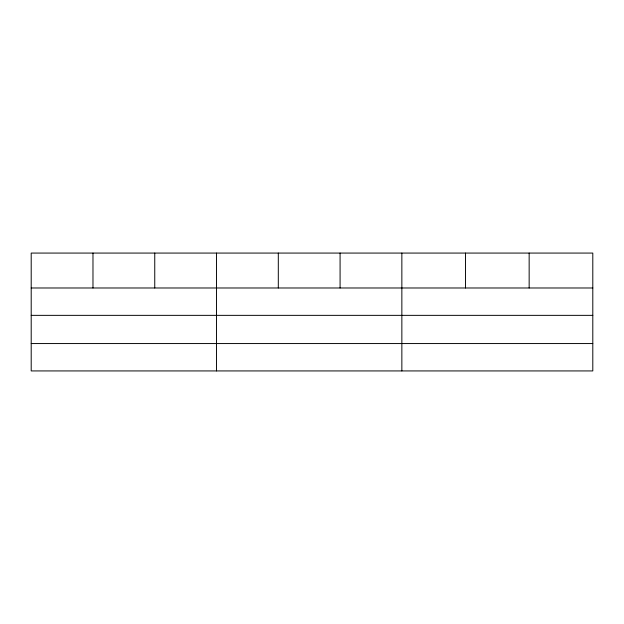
<?xml version="1.0" encoding="UTF-8"?>
<svg xmlns="http://www.w3.org/2000/svg" width="624" height="624" viewBox="0 0 624 624"><rect width="100%" height="100%" fill="white"/><g stroke="black" fill="none" stroke-linecap="round" stroke-linejoin="round"><path stroke-width="0.94" d="M592.8 315.354L592.8 253.071L31.2 253.071L31.2 370.929L592.8 370.929L592.8 315.354L31.2 315.354M31.2 287.984L592.8 287.984M31.2 343.559L592.8 343.559M529.152 253.071L529.152 287.984M465.504 253.071L465.504 287.984M401.856 253.071L401.856 370.929M340.08 253.071L340.08 287.984M278.304 253.071L278.304 287.984M216.528 253.071L216.528 370.929M154.752 253.071L154.752 287.984M92.976 253.071L92.976 287.984"/></g></svg>
